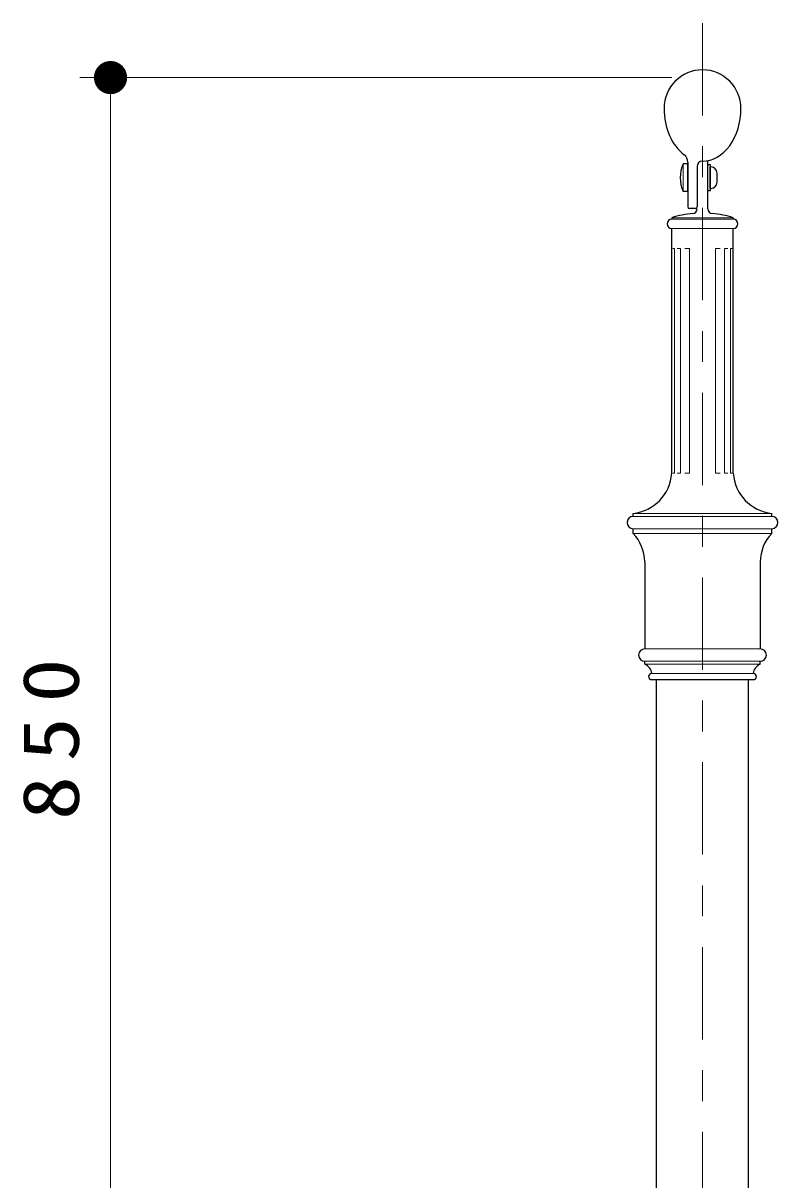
# Model space of a CAD drawing. Units: millimetres on the paper, scale 1:20. Extents: x -365 to 0, y 0 to 257.
# Drawn here: x -56.42 to -31.9, y 97.77 to 135.34 of the extents above; entities that cross this region are included whole.
import ezdxf

# ---------------------------------------------------------------- set-up
doc = ezdxf.new("R2010")
doc.units = ezdxf.units.MM
doc.linetypes.add('USER2', pattern=[6, 3, -1, 1, -1])
doc.layers.add('1_20', color=3, linetype='Continuous', lineweight=25)
doc.styles.add('ＭＳ ゴシック', font='')
doc.styles.get('ＭＳ ゴシック').set_extended_font_data('MS Gothic')

# ---------------------------------------------------------------- blocks, each defined once
blk = doc.blocks.new('filled_dot')
at = {"color": 0, "linetype": 'Continuous', "lineweight": -2, "const_width": 1.25}
blk.add_lwpolyline([(-0.625, 0, 1), (0.625, 0, 1)], format="xyb", close=True, dxfattribs=at)

msp = doc.modelspace()

# ---------------------------------------------------------------- linework, layer by layer
at = {"layer": '1_20', "color": 7, "linetype": 'USER2', "lineweight": 13}
msp.add_line((-34.348, 135.335), (-34.348, 61.541), dxfattribs=at)
at = {"layer": '1_20', "color": 7, "lineweight": 13}
for p, q in [((-35.348, 133.567), (-54.583, 133.567)), ((-53.583, 91.067), (-53.583, 133.567)), ((-34.973, 129.871), (-34.973, 130.763)), ((-35.064, 130.192), (-35.064, 130.442)), ((-35.073, 130.317), (-35.064, 130.317)), ((-33.348, 129.017), (-35.348, 129.017)), ((-33.348, 128.967), (-35.348, 128.967)), ((-33.348, 128.667), (-35.348, 128.667)), ((-33.348, 128.667), (-35.348, 128.667)), ((-35.259, 128.017), (-35.314, 128.017)), ((-35.259, 120.717), (-35.259, 128.017)), ((-35.064, 128.017), (-35.17, 128.017)), ((-35.064, 120.717), (-35.064, 128.017)), ((-34.775, 128.017), (-34.924, 128.017)), ((-34.775, 120.717), (-34.775, 128.017)), ((-33.921, 120.717), (-33.921, 128.017)), ((-33.921, 128.017), (-33.772, 128.017)), ((-33.632, 125.32), (-33.632, 128.017)), ((-33.632, 128.017), (-33.526, 128.017)), ((-33.437, 128.017), (-33.382, 128.017)), ((-33.437, 120.717), (-33.437, 128.017)), ((-33.632, 120.717), (-33.632, 125.32)), ((-35.259, 120.717), (-35.314, 120.717)), ((-35.064, 120.717), (-35.17, 120.717)), ((-34.775, 120.717), (-34.924, 120.717)), ((-33.921, 120.717), (-33.772, 120.717)), ((-33.632, 120.717), (-33.526, 120.717)), ((-33.437, 120.717), (-33.382, 120.717)), ((-32.098, 119.417), (-36.598, 119.417)), ((-36.598, 119.317), (-32.098, 119.317)), ((-36.598, 118.917), (-32.098, 118.917)), ((-36.598, 118.767), (-32.098, 118.767)), ((-36.223, 115.017), (-32.473, 115.017)), ((-36.223, 114.617), (-32.473, 114.617)), ((-32.473, 114.517), (-36.223, 114.517)), ((-35.998, 114.217), (-32.698, 114.217))]:
    msp.add_line(p, q, dxfattribs=at)
at = {"layer": '1_20'}
for p, q in [((-34.823, 130.767), (-34.973, 130.763)), ((-34.823, 130.82), (-34.823, 129.367)), ((-34.823, 129.867), (-34.823, 130.767)), ((-34.173, 129.302), (-34.173, 130.871)), ((-34.173, 130.742), (-34.093, 130.742)), ((-34.173, 129.892), (-34.173, 130.742)), ((-34.093, 130.742), (-34.093, 129.892)), ((-34.823, 129.967), (-34.823, 130.667)), ((-34.523, 130.679), (-34.523, 129.367)), ((-34.073, 130.667), (-34.093, 130.667)), ((-34.093, 129.967), (-34.093, 130.667)), ((-33.873, 130.167), (-33.873, 130.467)), ((-34.073, 129.967), (-34.093, 129.967)), ((-34.823, 129.867), (-34.973, 129.871)), ((-34.093, 129.892), (-34.173, 129.892)), ((-34.573, 129.317), (-34.773, 129.317)), ((-35.348, 129.017), (-35.348, 128.967)), ((-33.348, 129.017), (-33.348, 128.967)), ((-35.348, 120.717), (-35.348, 128.667)), ((-33.348, 120.717), (-33.348, 128.667)), ((-36.598, 119.317), (-36.598, 119.417)), ((-32.098, 119.317), (-32.098, 119.417)), ((-36.598, 118.767), (-36.598, 118.917)), ((-32.098, 118.767), (-32.098, 118.917)), ((-36.223, 117.844), (-36.223, 117.814)), ((-36.223, 117.814), (-36.223, 115.017)), ((-32.473, 117.844), (-32.473, 115.017)), ((-36.223, 114.517), (-36.223, 114.617)), ((-32.473, 114.517), (-32.473, 114.617)), ((-35.998, 114.017), (-32.698, 114.017)), ((-35.848, 114.017), (-35.848, 71.067)), ((-32.848, 71.067), (-32.848, 114.017))]:
    msp.add_line(p, q, dxfattribs=at)
for centre, radius, start, end in [((-34.348, 132.567), 1.25, 0, 180), ((-34.028, 130.317), 1.045, 154.7288, 205.2712), ((-35.123, 130.82), 0.3, 0, 53.378), ((-34.348, 130.679), 0.175, 93, 180), ((-34.073, 130.467), 0.2, 0, 90), ((-34.073, 130.167), 0.2, 270, 0), ((-34.773, 129.367), 0.05, 180, 270), ((-34.673, 129.302), 0.15, 275.2404, 0), ((-34.573, 129.367), 0.05, 270, 0), ((-34.023, 129.302), 0.15, 180, 264.7596), ((-35.348, 128.817), 0.15, 90, 270), ((-34.348, 125.758), 3.408, 95.2404, 107.0615), ((-34.348, 125.758), 3.408, 72.9385, 84.7596), ((-33.348, 128.817), 0.15, 270, 90), ((-36.745, 120.809), 1.4, 276.0254, 356.2212), ((-31.951, 120.809), 1.4, 183.7788, 263.9746), ((-36.598, 119.117), 0.2, 90, 270), ((-32.098, 119.117), 0.2, 270, 90), ((-37.623, 117.813), 1.4, 1.294, 42.9551), ((-31.074, 117.813), 1.4, 137.0449, 178.706), ((-36.223, 114.817), 0.2, 90, 270), ((-32.473, 114.817), 0.2, 270, 90), ((-36.347, 114.189), 0.35, 4.4775, 69.2623), ((-35.998, 114.117), 0.1, 90, 270), ((-32.349, 114.189), 0.35, 110.7377, 175.5225), ((-32.698, 114.117), 0.1, 270, 90)]:
    msp.add_arc(centre, radius, start, end, dxfattribs=at)
for start_param, end_param in [(4.712389, 5.786138), (6.283185, 7.853982)]:
    msp.add_ellipse((-34.348, 132.567), major_axis=(0, -1.713), ratio=0.729857, start_param=start_param, end_param=end_param, dxfattribs=at)

# ---------------------------------------------------------------- block references
at = {"layer": '1_20', "color": 7, "lineweight": 13, "xscale": 0.431, "yscale": 0.431, "rotation": 270}
msp.add_blockref('filled_dot', (-53.583, 133.567), dxfattribs=at)

# ---------------------------------------------------------------- texts
at = {"layer": '1_20', "color": 7, "insert": (-54.583, 112.317), "char_height": 1.833, "attachment_point": 8, "rotation": 90, "style": 'ＭＳ ゴシック'}
msp.add_mtext('\\T1.33;\\W1.15;850', dxfattribs=at)

doc.saveas('drawing.dxf')
